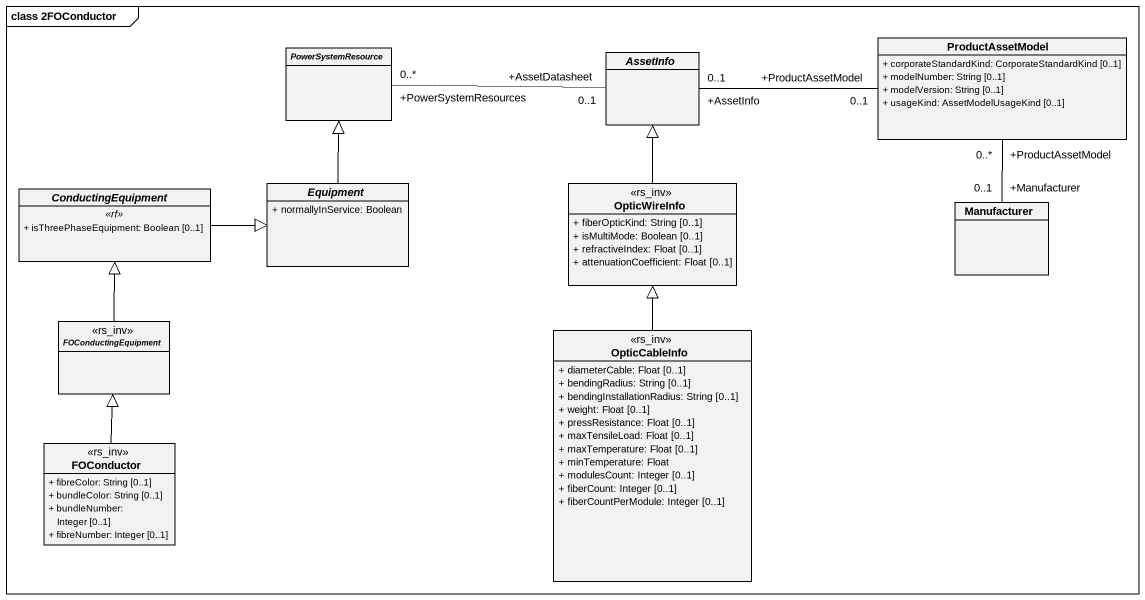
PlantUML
@startuml
mainframe class 2FOConductor
hide circle
hide empty members
skinparam classAttributeIconSize 0
abstract class PowerSystemResource
abstract class AssetInfo
class ProductAssetModel {
  + corporateStandardKind: CorporateStandardKind [0..1]
  + modelNumber: String [0..1]
  + modelVersion: String [0..1]
  + usageKind: AssetModelUsageKind [0..1]
}
abstract class ConductingEquipment {
  .. <<rf>> ..
  + isThreePhaseEquipment: Boolean [0..1]
}
abstract class Equipment {
  + normallyInService: Boolean
}
class OpticWireInfo <<rs_inv>> {
  + fiberOpticKind: String [0..1]
  + isMultiMode: Boolean [0..1]
  + refractiveIndex: Float [0..1]
  + attenuationCoefficient: Float [0..1]
}
class Manufacturer
abstract class FOConductingEquipment <<rs_inv>>
class OpticCableInfo <<rs_inv>> {
  + diameterCable: Float [0..1]
  + bendingRadius: String [0..1]
  + bendingInstallationRadius: String [0..1]
  + weight: Float [0..1]
  + pressResistance: Float [0..1]
  + maxTensileLoad: Float [0..1]
  + maxTemperature: Float [0..1]
  + minTemperature: Float
  + modulesCount: Integer [0..1]
  + fiberCount: Integer [0..1]
  + fiberCountPerModule: Integer [0..1]
}
class FOConductor <<rs_inv>> {
  + fibreColor: String [0..1]
  + bundleColor: String [0..1]
  + bundleNumber: Integer [0..1]
  + fibreNumber: Integer [0..1]
}
AssetInfo "+AssetDatasheet\n0..1" -left- "+PowerSystemResources\n0..*" PowerSystemResource
ProductAssetModel "+ProductAssetModel\n0..1" -left- "+AssetInfo\n0..1" AssetInfo
ProductAssetModel "+ProductAssetModel\n0..*" -- "+Manufacturer\n0..1" Manufacturer
ConductingEquipment -right-|> Equipment
Equipment -up-|> PowerSystemResource
OpticWireInfo -up-|> AssetInfo
FOConductingEquipment -up-|> ConductingEquipment
OpticCableInfo -up-|> OpticWireInfo
FOConductor -up-|> FOConductingEquipment
@enduml
